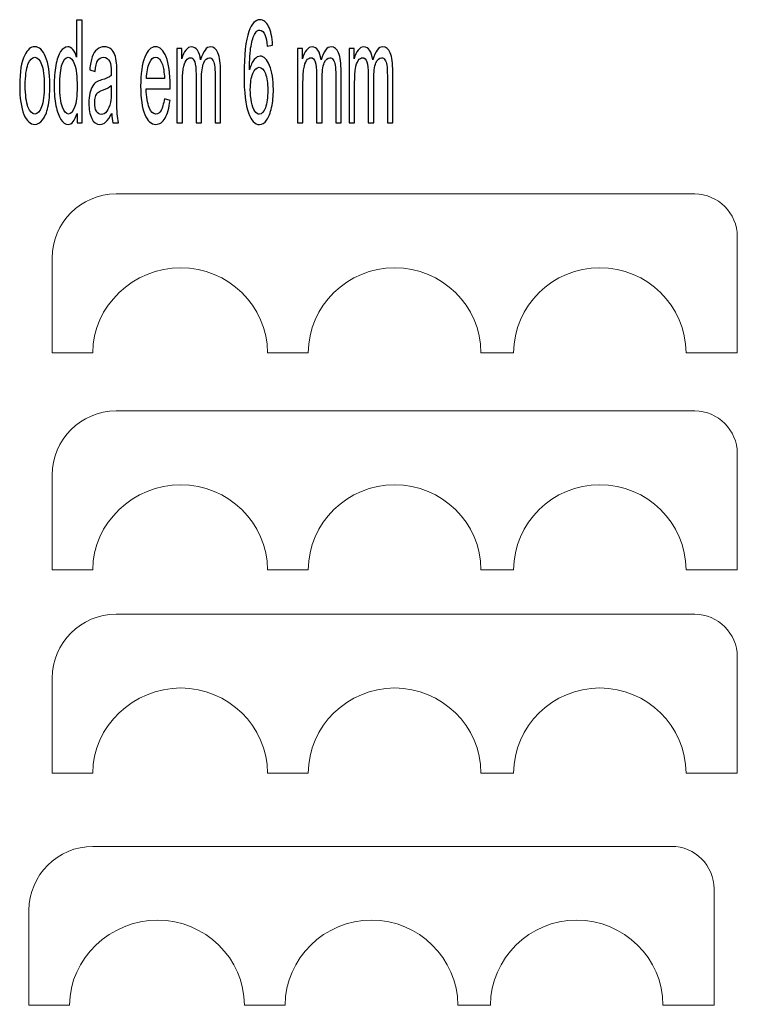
# Model space of a CAD drawing. Header units: millimetres. Extents: x -2444 to 3336, y -980 to 1690.
# Drawn here: x -664.6 to -417.5, y -666.3 to -327 of the extents above; entities that cross this region are included whole.
import ezdxf

# ---------------------------------------------------------------- set-up
doc = ezdxf.new("R2010")
doc.units = ezdxf.units.MM
doc.header["$MEASUREMENT"] = 0
doc.layers.add('Camada 1', color=7, linetype='Continuous')

msp = doc.modelspace()

# ---------------------------------------------------------------- linework, layer by layer
at = {"layer": 'Camada 1', "color": 250}
for points, knots in [([(-644.8977, -362.4978), (-644.8977, -362.4978), (-644.8977, -359.2478), (-644.8977, -359.2478), (-644.8977, -359.2478), (-645.5987, -361.7737), (-646.6307, -363.0408), (-647.9935, -363.0408), (-647.9935, -363.0408), (-648.876, -363.0408), (-649.6874, -362.4813), (-650.4239, -361.3541), (-650.4239, -361.3541), (-651.1641, -360.2351), (-651.737, -358.6636), (-652.1463, -356.656), (-652.1463, -356.656), (-652.5519, -354.6402), (-652.7548, -352.3282), (-652.7548, -349.7117), (-652.7548, -349.7117), (-652.7548, -347.1611), (-652.5697, -344.8491), (-652.2032, -342.7674), (-652.2032, -342.7674), (-651.8331, -340.694), (-651.2816, -339.0978), (-650.545, -337.9953), (-650.545, -337.9953), (-649.8119, -336.8845), (-648.9863, -336.3332), (-648.0789, -336.3332), (-648.0789, -336.3332), (-647.41, -336.3332), (-646.8157, -336.6624), (-646.2961, -337.3124), (-646.2961, -337.3124), (-645.7766, -337.9624), (-645.3532, -338.818), (-645.0258, -339.863), (-645.0258, -339.863), (-645.0258, -339.863), (-645.0258, -327.151), (-645.0258, -327.151), (-645.0258, -327.151), (-645.0258, -327.151), (-643.1469, -327.151), (-643.1469, -327.151), (-643.1469, -327.151), (-643.1469, -327.151), (-643.1469, -362.4978), (-643.1469, -362.4978), (-643.1469, -362.4978), (-643.1469, -362.4978), (-644.8977, -362.4978), (-644.8977, -362.4978)], [0, 0, 0, 0, 0.06666667, 0.06666667, 0.06666667, 0.06666667, 0.13333333, 0.13333333, 0.13333333, 0.13333333, 0.2, 0.2, 0.2, 0.2, 0.26666667, 0.26666667, 0.26666667, 0.26666667, 0.33333333, 0.33333333, 0.33333333, 0.33333333, 0.4, 0.4, 0.4, 0.4, 0.46666667, 0.46666667, 0.46666667, 0.46666667, 0.53333333, 0.53333333, 0.53333333, 0.53333333, 0.6, 0.6, 0.6, 0.6, 0.66666667, 0.66666667, 0.66666667, 0.66666667, 0.73333333, 0.73333333, 0.73333333, 0.73333333, 0.8, 0.8, 0.8, 0.8, 0.86666667, 0.86666667, 0.86666667, 0.86666667, 1, 1, 1, 1]), ([(-577.5322, -335.7902), (-577.5322, -335.7902), (-579.3897, -336.1358), (-579.3897, -336.1358), (-579.3897, -336.1358), (-579.557, -334.4326), (-579.7954, -333.1902), (-580.105, -332.4168), (-580.105, -332.4168), (-580.6138, -331.1744), (-581.2437, -330.5573), (-581.991, -330.5573), (-581.991, -330.5573), (-582.5923, -330.5573), (-583.1261, -330.944), (-583.5852, -331.7174), (-583.5852, -331.7174), (-584.1759, -332.713), (-584.6385, -334.1611), (-584.9836, -336.0699), (-584.9836, -336.0699), (-585.3253, -337.987), (-585.5032, -340.7105), (-585.5174, -344.2402), (-585.5174, -344.2402), (-585.0655, -342.6522), (-584.5104, -341.4674), (-583.8556, -340.7022), (-583.8556, -340.7022), (-583.2009, -339.9288), (-582.5176, -339.5421), (-581.7988, -339.5421), (-581.7988, -339.5421), (-580.5462, -339.5421), (-579.4787, -340.6117), (-578.5962, -342.7427), (-578.5962, -342.7427), (-577.7173, -344.8737), (-577.276, -347.6218), (-577.276, -351.0035), (-577.276, -351.0035), (-577.276, -353.225), (-577.4824, -355.282), (-577.8952, -357.1908), (-577.8952, -357.1908), (-578.3115, -359.0997), (-578.8773, -360.556), (-579.6032, -361.5681), (-579.6032, -361.5681), (-580.3256, -362.5801), (-581.1476, -363.0902), (-582.0657, -363.0902), (-582.0657, -363.0902), (-583.6279, -363.0902), (-584.9054, -361.7573), (-585.8946, -359.0997), (-585.8946, -359.0997), (-586.8803, -356.4421), (-587.375, -352.0567), (-587.375, -345.9516), (-587.375, -345.9516), (-587.375, -339.1225), (-586.827, -334.1529), (-585.7345, -331.051), (-585.7345, -331.051), (-584.7808, -328.3522), (-583.4962, -327.0029), (-581.8771, -327.0029), (-581.8771, -327.0029), (-580.6743, -327.0029), (-579.6851, -327.7845), (-578.9165, -329.3396), (-578.9165, -329.3396), (-578.1478, -330.8946), (-577.6852, -333.0421), (-577.5322, -335.7902)], [0, 0, 0, 0, 0.05, 0.05, 0.05, 0.05, 0.1, 0.1, 0.1, 0.1, 0.15, 0.15, 0.15, 0.15, 0.2, 0.2, 0.2, 0.2, 0.25, 0.25, 0.25, 0.25, 0.3, 0.3, 0.3, 0.3, 0.35, 0.35, 0.35, 0.35, 0.4, 0.4, 0.4, 0.4, 0.45, 0.45, 0.45, 0.45, 0.5, 0.5, 0.5, 0.5, 0.55, 0.55, 0.55, 0.55, 0.6, 0.6, 0.6, 0.6, 0.65, 0.65, 0.65, 0.65, 0.7, 0.7, 0.7, 0.7, 0.75, 0.75, 0.75, 0.75, 0.8, 0.8, 0.8, 0.8, 0.85, 0.85, 0.85, 0.85, 0.9, 0.9, 0.9, 0.9, 1, 1, 1, 1]), ([(-664.6294, -349.687), (-664.6294, -344.956), (-664.06, -341.451), (-662.9178, -339.1718), (-662.9178, -339.1718), (-661.9677, -337.2794), (-660.804, -336.3332), (-659.434, -336.3332), (-659.434, -336.3332), (-657.9145, -336.3332), (-656.6691, -337.4851), (-655.7012, -339.7889), (-655.7012, -339.7889), (-654.7368, -342.0845), (-654.2529, -345.2687), (-654.2529, -349.325), (-654.2529, -349.325), (-654.2529, -352.6162), (-654.4664, -355.1997), (-654.8934, -357.0839), (-654.8934, -357.0839), (-655.3204, -358.9681), (-655.9431, -360.4326), (-656.7616, -361.4775), (-656.7616, -361.4775), (-657.5765, -362.5225), (-658.4697, -363.0408), (-659.434, -363.0408), (-659.434, -363.0408), (-660.9855, -363.0408), (-662.2381, -361.8972), (-663.1953, -359.6016), (-663.1953, -359.6016), (-664.1526, -357.306), (-664.6294, -353.9984), (-664.6294, -349.687)], [0, 0, 0, 0, 0.1, 0.1, 0.1, 0.1, 0.2, 0.2, 0.2, 0.2, 0.3, 0.3, 0.3, 0.3, 0.4, 0.4, 0.4, 0.4, 0.5, 0.5, 0.5, 0.5, 0.6, 0.6, 0.6, 0.6, 0.7, 0.7, 0.7, 0.7, 0.8, 0.8, 0.8, 0.8, 1, 1, 1, 1]), ([(-632.9376, -359.2889), (-633.6351, -360.663), (-634.3076, -361.6256), (-634.9517, -362.1934), (-634.9517, -362.1934), (-635.5958, -362.7611), (-636.2861, -363.0408), (-637.0263, -363.0408), (-637.0263, -363.0408), (-638.2433, -363.0408), (-639.1792, -362.3579), (-639.834, -360.9839), (-639.834, -360.9839), (-640.4887, -359.6181), (-640.8161, -357.8655), (-640.8161, -355.7345), (-640.8161, -355.7345), (-640.8161, -354.4839), (-640.6915, -353.3402), (-640.446, -352.3035), (-640.446, -352.3035), (-640.1969, -351.2668), (-639.8731, -350.444), (-639.4746, -349.8187), (-639.4746, -349.8187), (-639.0724, -349.1934), (-638.6241, -348.7162), (-638.1223, -348.3953), (-638.1223, -348.3953), (-637.7522, -348.1731), (-637.1936, -347.9592), (-636.4498, -347.7453), (-636.4498, -347.7453), (-634.9339, -347.3339), (-633.813, -346.832), (-633.0978, -346.256), (-633.0978, -346.256), (-633.0906, -345.6636), (-633.0871, -345.2851), (-633.0871, -345.1288), (-633.0871, -345.1288), (-633.0871, -343.368), (-633.265, -342.1256), (-633.6209, -341.4016), (-633.6209, -341.4016), (-634.1012, -340.4225), (-634.8165, -339.937), (-635.763, -339.937), (-635.763, -339.937), (-636.6491, -339.937), (-637.3039, -340.2991), (-637.7238, -341.0149), (-637.7238, -341.0149), (-638.1472, -341.7307), (-638.4568, -342.9978), (-638.6597, -344.8244), (-638.6597, -344.8244), (-638.6597, -344.8244), (-640.4958, -344.232), (-640.4958, -344.232), (-640.4958, -344.232), (-640.3286, -342.4136), (-640.0546, -340.9408), (-639.6703, -339.8218), (-639.6703, -339.8218), (-639.2859, -338.7029), (-638.7308, -337.8472), (-638.0049, -337.2383), (-638.0049, -337.2383), (-637.2825, -336.6377), (-636.4392, -336.3332), (-635.4855, -336.3332), (-635.4855, -336.3332), (-634.539, -336.3332), (-633.7667, -336.5883), (-633.1725, -337.1067), (-633.1725, -337.1067), (-632.5818, -337.625), (-632.1441, -338.2668), (-631.8665, -339.0484), (-631.8665, -339.0484), (-631.589, -339.8301), (-631.3932, -340.8174), (-631.2794, -342.0105), (-631.2794, -342.0105), (-631.2189, -342.751), (-631.1868, -344.0839), (-631.1868, -346.001), (-631.1868, -346.001), (-631.1868, -346.001), (-631.1868, -351.7605), (-631.1868, -351.7605), (-631.1868, -351.7605), (-631.1868, -355.7839), (-631.1477, -358.3263), (-631.0694, -359.4041), (-631.0694, -359.4041), (-630.9947, -360.482), (-630.8381, -361.5105), (-630.6104, -362.4978), (-630.6104, -362.4978), (-630.6104, -362.4978), (-632.5747, -362.4978), (-632.5747, -362.4978), (-632.5747, -362.4978), (-632.7633, -361.5845), (-632.8842, -360.5149), (-632.9376, -359.2889)], [0, 0, 0, 0, 0.03571429, 0.03571429, 0.03571429, 0.03571429, 0.07142857, 0.07142857, 0.07142857, 0.07142857, 0.10714286, 0.10714286, 0.10714286, 0.10714286, 0.14285714, 0.14285714, 0.14285714, 0.14285714, 0.17857143, 0.17857143, 0.17857143, 0.17857143, 0.21428571, 0.21428571, 0.21428571, 0.21428571, 0.25, 0.25, 0.25, 0.25, 0.28571429, 0.28571429, 0.28571429, 0.28571429, 0.32142857, 0.32142857, 0.32142857, 0.32142857, 0.35714286, 0.35714286, 0.35714286, 0.35714286, 0.39285714, 0.39285714, 0.39285714, 0.39285714, 0.42857143, 0.42857143, 0.42857143, 0.42857143, 0.46428571, 0.46428571, 0.46428571, 0.46428571, 0.5, 0.5, 0.5, 0.5, 0.53571429, 0.53571429, 0.53571429, 0.53571429, 0.57142857, 0.57142857, 0.57142857, 0.57142857, 0.60714286, 0.60714286, 0.60714286, 0.60714286, 0.64285714, 0.64285714, 0.64285714, 0.64285714, 0.67857143, 0.67857143, 0.67857143, 0.67857143, 0.71428571, 0.71428571, 0.71428571, 0.71428571, 0.75, 0.75, 0.75, 0.75, 0.78571429, 0.78571429, 0.78571429, 0.78571429, 0.82142857, 0.82142857, 0.82142857, 0.82142857, 0.85714286, 0.85714286, 0.85714286, 0.85714286, 0.89285714, 0.89285714, 0.89285714, 0.89285714, 0.92857143, 0.92857143, 0.92857143, 0.92857143, 1, 1, 1, 1]), ([(-614.8108, -354.2041), (-614.8108, -354.2041), (-612.8678, -354.7965), (-612.8678, -354.7965), (-612.8678, -354.7965), (-613.1703, -357.4048), (-613.7361, -359.437), (-614.5617, -360.8769), (-614.5617, -360.8769), (-615.3872, -362.3168), (-616.4406, -363.0408), (-617.7252, -363.0408), (-617.7252, -363.0408), (-619.3407, -363.0408), (-620.6218, -361.8889), (-621.5683, -359.5851), (-621.5683, -359.5851), (-622.5149, -357.2896), (-622.9881, -354.056), (-622.9881, -349.901), (-622.9881, -349.901), (-622.9881, -345.606), (-622.5113, -342.2655), (-621.5541, -339.8959), (-621.5541, -339.8959), (-620.5969, -337.518), (-619.355, -336.3332), (-617.8283, -336.3332), (-617.8283, -336.3332), (-616.3516, -336.3332), (-615.1453, -337.4934), (-614.2094, -339.8218), (-614.2094, -339.8218), (-613.2735, -342.1503), (-612.8038, -345.425), (-612.8038, -349.6459), (-612.8038, -349.6459), (-612.8038, -349.901), (-612.8073, -350.2877), (-612.8145, -350.7978), (-612.8145, -350.7978), (-612.8145, -350.7978), (-621.0666, -350.7978), (-621.0666, -350.7978), (-621.0666, -350.7978), (-620.9954, -353.6035), (-620.6538, -355.7592), (-620.0346, -357.2484), (-620.0346, -357.2484), (-619.419, -358.7377), (-618.6468, -359.4864), (-617.7252, -359.4864), (-617.7252, -359.4864), (-617.0384, -359.4864), (-616.4513, -359.0668), (-615.9673, -358.2275), (-615.9673, -358.2275), (-615.4798, -357.3883), (-615.0954, -356.0472), (-614.8108, -354.2041)], [0, 0, 0, 0, 0.0625, 0.0625, 0.0625, 0.0625, 0.125, 0.125, 0.125, 0.125, 0.1875, 0.1875, 0.1875, 0.1875, 0.25, 0.25, 0.25, 0.25, 0.3125, 0.3125, 0.3125, 0.3125, 0.375, 0.375, 0.375, 0.375, 0.4375, 0.4375, 0.4375, 0.4375, 0.5, 0.5, 0.5, 0.5, 0.5625, 0.5625, 0.5625, 0.5625, 0.625, 0.625, 0.625, 0.625, 0.6875, 0.6875, 0.6875, 0.6875, 0.75, 0.75, 0.75, 0.75, 0.8125, 0.8125, 0.8125, 0.8125, 0.875, 0.875, 0.875, 0.875, 1, 1, 1, 1]), ([(-610.4944, -362.4978), (-610.4944, -362.4978), (-610.4944, -336.8763), (-610.4944, -336.8763), (-610.4944, -336.8763), (-610.4944, -336.8763), (-608.8077, -336.8763), (-608.8077, -336.8763), (-608.8077, -336.8763), (-608.8077, -336.8763), (-608.8077, -340.4965), (-608.8077, -340.4965), (-608.8077, -340.4965), (-608.4625, -339.2459), (-607.9998, -338.2339), (-607.4234, -337.4769), (-607.4234, -337.4769), (-606.8469, -336.7117), (-606.1922, -336.3332), (-605.4555, -336.3332), (-605.4555, -336.3332), (-604.6371, -336.3332), (-603.9646, -336.7282), (-603.4415, -337.5098), (-603.4415, -337.5098), (-602.9184, -338.2997), (-602.5483, -339.394), (-602.3348, -340.8092), (-602.3348, -340.8092), (-601.4523, -337.8225), (-600.31, -336.3332), (-598.9008, -336.3332), (-598.9008, -336.3332), (-597.7977, -336.3332), (-596.9472, -337.0326), (-596.3565, -338.4396), (-596.3565, -338.4396), (-595.7623, -339.8465), (-595.4633, -342.0105), (-595.4633, -344.9313), (-595.4633, -344.9313), (-595.4633, -344.9313), (-595.4633, -362.4978), (-595.4633, -362.4978), (-595.4633, -362.4978), (-595.4633, -362.4978), (-597.3422, -362.4978), (-597.3422, -362.4978), (-597.3422, -362.4978), (-597.3422, -362.4978), (-597.3422, -346.3712), (-597.3422, -346.3712), (-597.3422, -346.3712), (-597.3422, -344.6434), (-597.4063, -343.3927), (-597.5273, -342.6275), (-597.5273, -342.6275), (-597.6482, -341.8624), (-597.8689, -341.2535), (-598.1927, -340.7845), (-598.1927, -340.7845), (-598.513, -340.3155), (-598.8902, -340.0851), (-599.3207, -340.0851), (-599.3207, -340.0851), (-600.1036, -340.0851), (-600.7512, -340.6858), (-601.2672, -341.8788), (-601.2672, -341.8788), (-601.7832, -343.0801), (-602.0394, -344.9972), (-602.0394, -347.6301), (-602.0394, -347.6301), (-602.0394, -347.6301), (-602.0394, -362.4978), (-602.0394, -362.4978), (-602.0394, -362.4978), (-602.0394, -362.4978), (-603.9183, -362.4978), (-603.9183, -362.4978), (-603.9183, -362.4978), (-603.9183, -362.4978), (-603.9183, -345.8693), (-603.9183, -345.8693), (-603.9183, -345.8693), (-603.9183, -343.944), (-604.0713, -342.4959), (-604.3773, -341.5332), (-604.3773, -341.5332), (-604.6834, -340.5706), (-605.1851, -340.0851), (-605.879, -340.0851), (-605.879, -340.0851), (-606.4057, -340.0851), (-606.8932, -340.406), (-607.3415, -341.0478), (-607.3415, -341.0478), (-607.7899, -341.6896), (-608.1137, -342.6275), (-608.3166, -343.8699), (-608.3166, -343.8699), (-608.5159, -345.1041), (-608.6155, -346.8896), (-608.6155, -349.2181), (-608.6155, -349.2181), (-608.6155, -349.2181), (-608.6155, -362.4978), (-608.6155, -362.4978), (-608.6155, -362.4978), (-608.6155, -362.4978), (-610.4944, -362.4978), (-610.4944, -362.4978)], [0, 0, 0, 0, 0.03448276, 0.03448276, 0.03448276, 0.03448276, 0.06896552, 0.06896552, 0.06896552, 0.06896552, 0.10344828, 0.10344828, 0.10344828, 0.10344828, 0.13793103, 0.13793103, 0.13793103, 0.13793103, 0.17241379, 0.17241379, 0.17241379, 0.17241379, 0.20689655, 0.20689655, 0.20689655, 0.20689655, 0.24137931, 0.24137931, 0.24137931, 0.24137931, 0.27586207, 0.27586207, 0.27586207, 0.27586207, 0.31034483, 0.31034483, 0.31034483, 0.31034483, 0.34482759, 0.34482759, 0.34482759, 0.34482759, 0.37931034, 0.37931034, 0.37931034, 0.37931034, 0.4137931, 0.4137931, 0.4137931, 0.4137931, 0.44827586, 0.44827586, 0.44827586, 0.44827586, 0.48275862, 0.48275862, 0.48275862, 0.48275862, 0.51724138, 0.51724138, 0.51724138, 0.51724138, 0.55172414, 0.55172414, 0.55172414, 0.55172414, 0.5862069, 0.5862069, 0.5862069, 0.5862069, 0.62068966, 0.62068966, 0.62068966, 0.62068966, 0.65517241, 0.65517241, 0.65517241, 0.65517241, 0.68965517, 0.68965517, 0.68965517, 0.68965517, 0.72413793, 0.72413793, 0.72413793, 0.72413793, 0.75862069, 0.75862069, 0.75862069, 0.75862069, 0.79310345, 0.79310345, 0.79310345, 0.79310345, 0.82758621, 0.82758621, 0.82758621, 0.82758621, 0.86206897, 0.86206897, 0.86206897, 0.86206897, 0.89655172, 0.89655172, 0.89655172, 0.89655172, 0.93103448, 0.93103448, 0.93103448, 0.93103448, 1, 1, 1, 1]), ([(-568.9705, -362.4978), (-568.9705, -362.4978), (-568.9705, -336.8763), (-568.9705, -336.8763), (-568.9705, -336.8763), (-568.9705, -336.8763), (-567.2838, -336.8763), (-567.2838, -336.8763), (-567.2838, -336.8763), (-567.2838, -336.8763), (-567.2838, -340.4965), (-567.2838, -340.4965), (-567.2838, -340.4965), (-566.9387, -339.2459), (-566.476, -338.2339), (-565.8995, -337.4769), (-565.8995, -337.4769), (-565.3231, -336.7117), (-564.6683, -336.3332), (-563.9317, -336.3332), (-563.9317, -336.3332), (-563.1133, -336.3332), (-562.4407, -336.7282), (-561.9176, -337.5098), (-561.9176, -337.5098), (-561.3945, -338.2997), (-561.0245, -339.394), (-560.8109, -340.8092), (-560.8109, -340.8092), (-559.9284, -337.8225), (-558.7862, -336.3332), (-557.377, -336.3332), (-557.377, -336.3332), (-556.2739, -336.3332), (-555.4234, -337.0326), (-554.8327, -338.4396), (-554.8327, -338.4396), (-554.2384, -339.8465), (-553.9395, -342.0105), (-553.9395, -344.9313), (-553.9395, -344.9313), (-553.9395, -344.9313), (-553.9395, -362.4978), (-553.9395, -362.4978), (-553.9395, -362.4978), (-553.9395, -362.4978), (-555.8184, -362.4978), (-555.8184, -362.4978), (-555.8184, -362.4978), (-555.8184, -362.4978), (-555.8184, -346.3712), (-555.8184, -346.3712), (-555.8184, -346.3712), (-555.8184, -344.6434), (-555.8824, -343.3927), (-556.0034, -342.6275), (-556.0034, -342.6275), (-556.1244, -341.8624), (-556.3451, -341.2535), (-556.6689, -340.7845), (-556.6689, -340.7845), (-556.9891, -340.3155), (-557.3664, -340.0851), (-557.7969, -340.0851), (-557.7969, -340.0851), (-558.5798, -340.0851), (-559.2274, -340.6858), (-559.7434, -341.8788), (-559.7434, -341.8788), (-560.2594, -343.0801), (-560.5156, -344.9972), (-560.5156, -347.6301), (-560.5156, -347.6301), (-560.5156, -347.6301), (-560.5156, -362.4978), (-560.5156, -362.4978), (-560.5156, -362.4978), (-560.5156, -362.4978), (-562.3945, -362.4978), (-562.3945, -362.4978), (-562.3945, -362.4978), (-562.3945, -362.4978), (-562.3945, -345.8693), (-562.3945, -345.8693), (-562.3945, -345.8693), (-562.3945, -343.944), (-562.5475, -342.4959), (-562.8535, -341.5332), (-562.8535, -341.5332), (-563.1595, -340.5706), (-563.6613, -340.0851), (-564.3552, -340.0851), (-564.3552, -340.0851), (-564.8819, -340.0851), (-565.3694, -340.406), (-565.8177, -341.0478), (-565.8177, -341.0478), (-566.2661, -341.6896), (-566.5899, -342.6275), (-566.7927, -343.8699), (-566.7927, -343.8699), (-566.992, -345.1041), (-567.0917, -346.8896), (-567.0917, -349.2181), (-567.0917, -349.2181), (-567.0917, -349.2181), (-567.0917, -362.4978), (-567.0917, -362.4978), (-567.0917, -362.4978), (-567.0917, -362.4978), (-568.9705, -362.4978), (-568.9705, -362.4978)], [0, 0, 0, 0, 0.03448276, 0.03448276, 0.03448276, 0.03448276, 0.06896552, 0.06896552, 0.06896552, 0.06896552, 0.10344828, 0.10344828, 0.10344828, 0.10344828, 0.13793103, 0.13793103, 0.13793103, 0.13793103, 0.17241379, 0.17241379, 0.17241379, 0.17241379, 0.20689655, 0.20689655, 0.20689655, 0.20689655, 0.24137931, 0.24137931, 0.24137931, 0.24137931, 0.27586207, 0.27586207, 0.27586207, 0.27586207, 0.31034483, 0.31034483, 0.31034483, 0.31034483, 0.34482759, 0.34482759, 0.34482759, 0.34482759, 0.37931034, 0.37931034, 0.37931034, 0.37931034, 0.4137931, 0.4137931, 0.4137931, 0.4137931, 0.44827586, 0.44827586, 0.44827586, 0.44827586, 0.48275862, 0.48275862, 0.48275862, 0.48275862, 0.51724138, 0.51724138, 0.51724138, 0.51724138, 0.55172414, 0.55172414, 0.55172414, 0.55172414, 0.5862069, 0.5862069, 0.5862069, 0.5862069, 0.62068966, 0.62068966, 0.62068966, 0.62068966, 0.65517241, 0.65517241, 0.65517241, 0.65517241, 0.68965517, 0.68965517, 0.68965517, 0.68965517, 0.72413793, 0.72413793, 0.72413793, 0.72413793, 0.75862069, 0.75862069, 0.75862069, 0.75862069, 0.79310345, 0.79310345, 0.79310345, 0.79310345, 0.82758621, 0.82758621, 0.82758621, 0.82758621, 0.86206897, 0.86206897, 0.86206897, 0.86206897, 0.89655172, 0.89655172, 0.89655172, 0.89655172, 0.93103448, 0.93103448, 0.93103448, 0.93103448, 1, 1, 1, 1]), ([(-551.1853, -362.4978), (-551.1853, -362.4978), (-551.1853, -336.8763), (-551.1853, -336.8763), (-551.1853, -336.8763), (-551.1853, -336.8763), (-549.4986, -336.8763), (-549.4986, -336.8763), (-549.4986, -336.8763), (-549.4986, -336.8763), (-549.4986, -340.4965), (-549.4986, -340.4965), (-549.4986, -340.4965), (-549.1534, -339.2459), (-548.6907, -338.2339), (-548.1143, -337.4769), (-548.1143, -337.4769), (-547.5378, -336.7117), (-546.8831, -336.3332), (-546.1464, -336.3332), (-546.1464, -336.3332), (-545.328, -336.3332), (-544.6555, -336.7282), (-544.1324, -337.5098), (-544.1324, -337.5098), (-543.6093, -338.2997), (-543.2392, -339.394), (-543.0257, -340.8092), (-543.0257, -340.8092), (-542.1432, -337.8225), (-541.0009, -336.3332), (-539.5917, -336.3332), (-539.5917, -336.3332), (-538.4886, -336.3332), (-537.6381, -337.0326), (-537.0474, -338.4396), (-537.0474, -338.4396), (-536.4532, -339.8465), (-536.1542, -342.0105), (-536.1542, -344.9313), (-536.1542, -344.9313), (-536.1542, -344.9313), (-536.1542, -362.4978), (-536.1542, -362.4978), (-536.1542, -362.4978), (-536.1542, -362.4978), (-538.0331, -362.4978), (-538.0331, -362.4978), (-538.0331, -362.4978), (-538.0331, -362.4978), (-538.0331, -346.3712), (-538.0331, -346.3712), (-538.0331, -346.3712), (-538.0331, -344.6434), (-538.0972, -343.3927), (-538.2182, -342.6275), (-538.2182, -342.6275), (-538.3391, -341.8624), (-538.5598, -341.2535), (-538.8836, -340.7845), (-538.8836, -340.7845), (-539.2039, -340.3155), (-539.5811, -340.0851), (-540.0116, -340.0851), (-540.0116, -340.0851), (-540.7945, -340.0851), (-541.4421, -340.6858), (-541.9581, -341.8788), (-541.9581, -341.8788), (-542.4741, -343.0801), (-542.7303, -344.9972), (-542.7303, -347.6301), (-542.7303, -347.6301), (-542.7303, -347.6301), (-542.7303, -362.4978), (-542.7303, -362.4978), (-542.7303, -362.4978), (-542.7303, -362.4978), (-544.6092, -362.4978), (-544.6092, -362.4978), (-544.6092, -362.4978), (-544.6092, -362.4978), (-544.6092, -345.8693), (-544.6092, -345.8693), (-544.6092, -345.8693), (-544.6092, -343.944), (-544.7622, -342.4959), (-545.0682, -341.5332), (-545.0682, -341.5332), (-545.3743, -340.5706), (-545.876, -340.0851), (-546.5699, -340.0851), (-546.5699, -340.0851), (-547.0966, -340.0851), (-547.5841, -340.406), (-548.0324, -341.0478), (-548.0324, -341.0478), (-548.4808, -341.6896), (-548.8046, -342.6275), (-549.0075, -343.8699), (-549.0075, -343.8699), (-549.2068, -345.1041), (-549.3064, -346.8896), (-549.3064, -349.2181), (-549.3064, -349.2181), (-549.3064, -349.2181), (-549.3064, -362.4978), (-549.3064, -362.4978), (-549.3064, -362.4978), (-549.3064, -362.4978), (-551.1853, -362.4978), (-551.1853, -362.4978)], [0, 0, 0, 0, 0.03448276, 0.03448276, 0.03448276, 0.03448276, 0.06896552, 0.06896552, 0.06896552, 0.06896552, 0.10344828, 0.10344828, 0.10344828, 0.10344828, 0.13793103, 0.13793103, 0.13793103, 0.13793103, 0.17241379, 0.17241379, 0.17241379, 0.17241379, 0.20689655, 0.20689655, 0.20689655, 0.20689655, 0.24137931, 0.24137931, 0.24137931, 0.24137931, 0.27586207, 0.27586207, 0.27586207, 0.27586207, 0.31034483, 0.31034483, 0.31034483, 0.31034483, 0.34482759, 0.34482759, 0.34482759, 0.34482759, 0.37931034, 0.37931034, 0.37931034, 0.37931034, 0.4137931, 0.4137931, 0.4137931, 0.4137931, 0.44827586, 0.44827586, 0.44827586, 0.44827586, 0.48275862, 0.48275862, 0.48275862, 0.48275862, 0.51724138, 0.51724138, 0.51724138, 0.51724138, 0.55172414, 0.55172414, 0.55172414, 0.55172414, 0.5862069, 0.5862069, 0.5862069, 0.5862069, 0.62068966, 0.62068966, 0.62068966, 0.62068966, 0.65517241, 0.65517241, 0.65517241, 0.65517241, 0.68965517, 0.68965517, 0.68965517, 0.68965517, 0.72413793, 0.72413793, 0.72413793, 0.72413793, 0.75862069, 0.75862069, 0.75862069, 0.75862069, 0.79310345, 0.79310345, 0.79310345, 0.79310345, 0.82758621, 0.82758621, 0.82758621, 0.82758621, 0.86206897, 0.86206897, 0.86206897, 0.86206897, 0.89655172, 0.89655172, 0.89655172, 0.89655172, 0.93103448, 0.93103448, 0.93103448, 0.93103448, 1, 1, 1, 1]), ([(-662.7078, -349.6953), (-662.7078, -352.9699), (-662.3982, -355.4218), (-661.7791, -357.0427), (-661.7791, -357.0427), (-661.1563, -358.6718), (-660.377, -359.4864), (-659.434, -359.4864), (-659.434, -359.4864), (-658.5017, -359.4864), (-657.726, -358.6718), (-657.1032, -357.0345), (-657.1032, -357.0345), (-656.484, -355.3972), (-656.1744, -352.9041), (-656.1744, -349.5554), (-656.1744, -349.5554), (-656.1744, -346.3959), (-656.4876, -344.0016), (-657.1103, -342.3807), (-657.1103, -342.3807), (-657.7331, -340.7516), (-658.5088, -339.937), (-659.434, -339.937), (-659.434, -339.937), (-660.377, -339.937), (-661.1563, -340.7434), (-661.7791, -342.3643), (-661.7791, -342.3643), (-662.3982, -343.9851), (-662.7078, -346.4288), (-662.7078, -349.6953)], [0, 0, 0, 0, 0.11111111, 0.11111111, 0.11111111, 0.11111111, 0.22222222, 0.22222222, 0.22222222, 0.22222222, 0.33333333, 0.33333333, 0.33333333, 0.33333333, 0.44444444, 0.44444444, 0.44444444, 0.44444444, 0.55555556, 0.55555556, 0.55555556, 0.55555556, 0.66666667, 0.66666667, 0.66666667, 0.66666667, 0.77777778, 0.77777778, 0.77777778, 0.77777778, 1, 1, 1, 1]), ([(-650.8332, -349.7199), (-650.8332, -352.9946), (-650.5343, -355.4383), (-649.9329, -357.0592), (-649.9329, -357.0592), (-649.3351, -358.6801), (-648.6269, -359.4864), (-647.812, -359.4864), (-647.812, -359.4864), (-646.9901, -359.4864), (-646.2926, -358.713), (-645.7161, -357.1662), (-645.7161, -357.1662), (-645.1432, -355.6193), (-644.855, -353.2579), (-644.855, -350.082), (-644.855, -350.082), (-644.855, -346.5934), (-645.1467, -344.0263), (-645.7339, -342.3889), (-645.7339, -342.3889), (-646.3175, -340.7516), (-647.0399, -339.937), (-647.8975, -339.937), (-647.8975, -339.937), (-648.7337, -339.937), (-649.4312, -340.7187), (-649.9934, -342.2902), (-649.9934, -342.2902), (-650.5521, -343.8617), (-650.8332, -346.3383), (-650.8332, -349.7199)], [0, 0, 0, 0, 0.11111111, 0.11111111, 0.11111111, 0.11111111, 0.22222222, 0.22222222, 0.22222222, 0.22222222, 0.33333333, 0.33333333, 0.33333333, 0.33333333, 0.44444444, 0.44444444, 0.44444444, 0.44444444, 0.55555556, 0.55555556, 0.55555556, 0.55555556, 0.66666667, 0.66666667, 0.66666667, 0.66666667, 0.77777778, 0.77777778, 0.77777778, 0.77777778, 1, 1, 1, 1]), ([(-620.9598, -347.2434), (-620.9598, -347.2434), (-614.7894, -347.2434), (-614.7894, -347.2434), (-614.7894, -347.2434), (-614.8713, -345.0877), (-615.1097, -343.475), (-615.4976, -342.3972), (-615.4976, -342.3972), (-616.0918, -340.7269), (-616.8676, -339.8877), (-617.8177, -339.8877), (-617.8177, -339.8877), (-618.6788, -339.8877), (-619.4012, -340.5541), (-619.9883, -341.887), (-619.9883, -341.887), (-620.5719, -343.2199), (-620.8958, -345.0054), (-620.9598, -347.2434)], [0, 0, 0, 0, 0.16666667, 0.16666667, 0.16666667, 0.16666667, 0.33333333, 0.33333333, 0.33333333, 0.33333333, 0.5, 0.5, 0.5, 0.5, 0.66666667, 0.66666667, 0.66666667, 0.66666667, 1, 1, 1, 1]), ([(-585.2185, -351.0446), (-585.2185, -352.5421), (-585.0797, -353.9737), (-584.8057, -355.3396), (-584.8057, -355.3396), (-584.5317, -356.7054), (-584.1474, -357.7421), (-583.6599, -358.4579), (-583.6599, -358.4579), (-583.1688, -359.1737), (-582.6493, -359.5358), (-582.0977, -359.5358), (-582.0977, -359.5358), (-581.2971, -359.5358), (-580.6138, -358.7953), (-580.048, -357.3143), (-580.048, -357.3143), (-579.4823, -355.8332), (-579.1976, -353.8256), (-579.1976, -351.2832), (-579.1976, -351.2832), (-579.1976, -348.8396), (-579.4787, -346.9143), (-580.0374, -345.5073), (-580.0374, -345.5073), (-580.596, -344.1003), (-581.3078, -343.3927), (-582.1724, -343.3927), (-582.1724, -343.3927), (-583.0194, -343.3927), (-583.7417, -344.1003), (-584.3324, -345.5073), (-584.3324, -345.5073), (-584.9232, -346.9143), (-585.2185, -348.7573), (-585.2185, -351.0446)], [0, 0, 0, 0, 0.1, 0.1, 0.1, 0.1, 0.2, 0.2, 0.2, 0.2, 0.3, 0.3, 0.3, 0.3, 0.4, 0.4, 0.4, 0.4, 0.5, 0.5, 0.5, 0.5, 0.6, 0.6, 0.6, 0.6, 0.7, 0.7, 0.7, 0.7, 0.8, 0.8, 0.8, 0.8, 1, 1, 1, 1]), ([(-633.0871, -349.6624), (-633.7703, -350.3041), (-634.7952, -350.8472), (-636.1616, -351.2915), (-636.1616, -351.2915), (-636.9373, -351.5465), (-637.4854, -351.8345), (-637.8056, -352.1554), (-637.8056, -352.1554), (-638.1259, -352.4763), (-638.3714, -352.9453), (-638.5458, -353.5541), (-638.5458, -353.5541), (-638.7202, -354.1712), (-638.8091, -354.8541), (-638.8091, -355.6111), (-638.8091, -355.6111), (-638.8091, -356.7548), (-638.6205, -357.7174), (-638.2397, -358.4826), (-638.2397, -358.4826), (-637.859, -359.2478), (-637.3039, -359.6345), (-636.5744, -359.6345), (-636.5744, -359.6345), (-635.852, -359.6345), (-635.2079, -359.2725), (-634.6422, -358.5402), (-634.6422, -358.5402), (-634.0799, -357.8162), (-633.6636, -356.8206), (-633.4002, -355.5617), (-633.4002, -355.5617), (-633.1974, -354.5826), (-633.0978, -353.1427), (-633.0978, -351.2421), (-633.0978, -351.2421), (-633.0978, -351.2421), (-633.0871, -349.6624), (-633.0871, -349.6624)], [0, 0, 0, 0, 0.09090909, 0.09090909, 0.09090909, 0.09090909, 0.18181818, 0.18181818, 0.18181818, 0.18181818, 0.27272727, 0.27272727, 0.27272727, 0.27272727, 0.36363636, 0.36363636, 0.36363636, 0.36363636, 0.45454545, 0.45454545, 0.45454545, 0.45454545, 0.54545455, 0.54545455, 0.54545455, 0.54545455, 0.63636364, 0.63636364, 0.63636364, 0.63636364, 0.72727273, 0.72727273, 0.72727273, 0.72727273, 0.81818182, 0.81818182, 0.81818182, 0.81818182, 1, 1, 1, 1])]:
    msp.add_open_spline(points, degree=3, knots=knots, dxfattribs=at)
at = {"layer": 'Camada 1', "color": 250, "lineweight": 9}
for points in [[(-631.4712, -387.0029), (-631.4712, -387.0029), (-432.1982, -387.0029), (-432.1982, -387.0029), (-432.1982, -387.0029), (-424.1333, -387.0029), (-417.5347, -393.6015), (-417.5347, -401.6664), (-417.5347, -401.6664), (-417.5347, -401.6664), (-417.5347, -441.708), (-417.5347, -441.708), (-417.5347, -441.708), (-417.5347, -441.708), (-435.1711, -441.708), (-435.1711, -441.708), (-435.1711, -441.708), (-435.1711, -425.5112), (-448.6678, -412.381), (-464.8646, -412.381), (-464.8646, -412.381), (-481.0614, -412.381), (-494.5582, -425.5112), (-494.5582, -441.708), (-494.5582, -441.708), (-494.5582, -441.708), (-505.807, -441.708), (-505.807, -441.708), (-505.807, -441.708), (-505.807, -425.5112), (-519.3037, -412.381), (-535.5005, -412.381), (-535.5005, -412.381), (-551.6972, -412.381), (-565.2674, -425.5112), (-565.2674, -441.708), (-565.2674, -441.708), (-565.2674, -441.708), (-579.3068, -441.708), (-579.3068, -441.708), (-579.3068, -441.708), (-579.3068, -425.5112), (-592.9501, -412.381), (-609.1469, -412.381), (-609.1469, -412.381), (-625.3437, -412.381), (-639.5004, -425.5112), (-639.5004, -441.708), (-639.5004, -441.708), (-639.5004, -441.708), (-653.4664, -441.708), (-653.4664, -441.708), (-653.4664, -441.708), (-653.4664, -441.708), (-653.4664, -408.9981), (-653.4664, -408.9981), (-653.4664, -408.9981), (-653.4664, -396.9008), (-643.5686, -387.0029), (-631.4712, -387.0029)], [(-631.4712, -461.7078), (-631.4712, -461.7078), (-432.1982, -461.7078), (-432.1982, -461.7078), (-432.1982, -461.7078), (-424.1333, -461.7078), (-417.5347, -468.3064), (-417.5347, -476.3713), (-417.5347, -476.3713), (-417.5347, -476.3713), (-417.5347, -516.4129), (-417.5347, -516.4129), (-417.5347, -516.4129), (-417.5347, -516.4129), (-435.1711, -516.4129), (-435.1711, -516.4129), (-435.1711, -516.4129), (-435.1711, -500.2161), (-448.6678, -487.0859), (-464.8646, -487.0859), (-464.8646, -487.0859), (-481.0614, -487.0859), (-494.5582, -500.2161), (-494.5582, -516.4129), (-494.5582, -516.4129), (-494.5582, -516.4129), (-505.807, -516.4129), (-505.807, -516.4129), (-505.807, -516.4129), (-505.807, -500.2161), (-519.3037, -487.0859), (-535.5005, -487.0859), (-535.5005, -487.0859), (-551.6972, -487.0859), (-565.2674, -500.2161), (-565.2674, -516.4129), (-565.2674, -516.4129), (-565.2674, -516.4129), (-579.3068, -516.4129), (-579.3068, -516.4129), (-579.3068, -516.4129), (-579.3068, -500.2161), (-592.9501, -487.0859), (-609.1469, -487.0859), (-609.1469, -487.0859), (-625.3437, -487.0859), (-639.5004, -500.2161), (-639.5004, -516.4129), (-639.5004, -516.4129), (-639.5004, -516.4129), (-653.4664, -516.4129), (-653.4664, -516.4129), (-653.4664, -516.4129), (-653.4664, -516.4129), (-653.4664, -483.7031), (-653.4664, -483.7031), (-653.4664, -483.7031), (-653.4664, -471.6057), (-643.5686, -461.7078), (-631.4712, -461.7078)], [(-631.4712, -531.7078), (-631.4712, -531.7078), (-432.1982, -531.7078), (-432.1982, -531.7078), (-432.1982, -531.7078), (-424.1333, -531.7078), (-417.5347, -538.3064), (-417.5347, -546.3713), (-417.5347, -546.3713), (-417.5347, -546.3713), (-417.5347, -586.4129), (-417.5347, -586.4129), (-417.5347, -586.4129), (-417.5347, -586.4129), (-435.1711, -586.4129), (-435.1711, -586.4129), (-435.1711, -586.4129), (-435.1711, -570.2161), (-448.6678, -557.0859), (-464.8646, -557.0859), (-464.8646, -557.0859), (-481.0614, -557.0859), (-494.5582, -570.2161), (-494.5582, -586.4129), (-494.5582, -586.4129), (-494.5582, -586.4129), (-505.807, -586.4129), (-505.807, -586.4129), (-505.807, -586.4129), (-505.807, -570.2161), (-519.3037, -557.0859), (-535.5005, -557.0859), (-535.5005, -557.0859), (-551.6972, -557.0859), (-565.2674, -570.2161), (-565.2674, -586.4129), (-565.2674, -586.4129), (-565.2674, -586.4129), (-579.3068, -586.4129), (-579.3068, -586.4129), (-579.3068, -586.4129), (-579.3068, -570.2161), (-592.9501, -557.0859), (-609.1469, -557.0859), (-609.1469, -557.0859), (-625.3437, -557.0859), (-639.5004, -570.2161), (-639.5004, -586.4129), (-639.5004, -586.4129), (-639.5004, -586.4129), (-653.4664, -586.4129), (-653.4664, -586.4129), (-653.4664, -586.4129), (-653.4664, -586.4129), (-653.4664, -553.7031), (-653.4664, -553.7031), (-653.4664, -553.7031), (-653.4664, -541.6057), (-643.5686, -531.7078), (-631.4712, -531.7078)], [(-639.4371, -611.6248), (-639.4371, -611.6248), (-440.1641, -611.6248), (-440.1641, -611.6248), (-440.1641, -611.6248), (-432.0992, -611.6248), (-425.5006, -618.2234), (-425.5006, -626.2883), (-425.5006, -626.2883), (-425.5006, -626.2883), (-425.5006, -666.3299), (-425.5006, -666.3299), (-425.5006, -666.3299), (-425.5006, -666.3299), (-443.137, -666.3299), (-443.137, -666.3299), (-443.137, -666.3299), (-443.137, -650.1331), (-456.6337, -637.0029), (-472.8305, -637.0029), (-472.8305, -637.0029), (-489.0273, -637.0029), (-502.5241, -650.1331), (-502.5241, -666.3299), (-502.5241, -666.3299), (-502.5241, -666.3299), (-513.7729, -666.3299), (-513.7729, -666.3299), (-513.7729, -666.3299), (-513.7729, -650.1331), (-527.2696, -637.0029), (-543.4664, -637.0029), (-543.4664, -637.0029), (-559.6631, -637.0029), (-573.2333, -650.1331), (-573.2333, -666.3299), (-573.2333, -666.3299), (-573.2333, -666.3299), (-587.2727, -666.3299), (-587.2727, -666.3299), (-587.2727, -666.3299), (-587.2727, -650.1331), (-600.916, -637.0029), (-617.1128, -637.0029), (-617.1128, -637.0029), (-633.3096, -637.0029), (-647.4663, -650.1331), (-647.4663, -666.3299), (-647.4663, -666.3299), (-647.4663, -666.3299), (-661.4323, -666.3299), (-661.4323, -666.3299), (-661.4323, -666.3299), (-661.4323, -666.3299), (-661.4323, -633.6201), (-661.4323, -633.6201), (-661.4323, -633.6201), (-661.4323, -621.5227), (-651.5345, -611.6248), (-639.4371, -611.6248)]]:
    msp.add_open_spline(points, degree=3, knots=[0, 0, 0, 0, 0.0625, 0.0625, 0.0625, 0.0625, 0.125, 0.125, 0.125, 0.125, 0.1875, 0.1875, 0.1875, 0.1875, 0.25, 0.25, 0.25, 0.25, 0.3125, 0.3125, 0.3125, 0.3125, 0.375, 0.375, 0.375, 0.375, 0.4375, 0.4375, 0.4375, 0.4375, 0.5, 0.5, 0.5, 0.5, 0.5625, 0.5625, 0.5625, 0.5625, 0.625, 0.625, 0.625, 0.625, 0.6875, 0.6875, 0.6875, 0.6875, 0.75, 0.75, 0.75, 0.75, 0.8125, 0.8125, 0.8125, 0.8125, 0.875, 0.875, 0.875, 0.875, 1, 1, 1, 1], dxfattribs=at)

doc.saveas('drawing.dxf')
